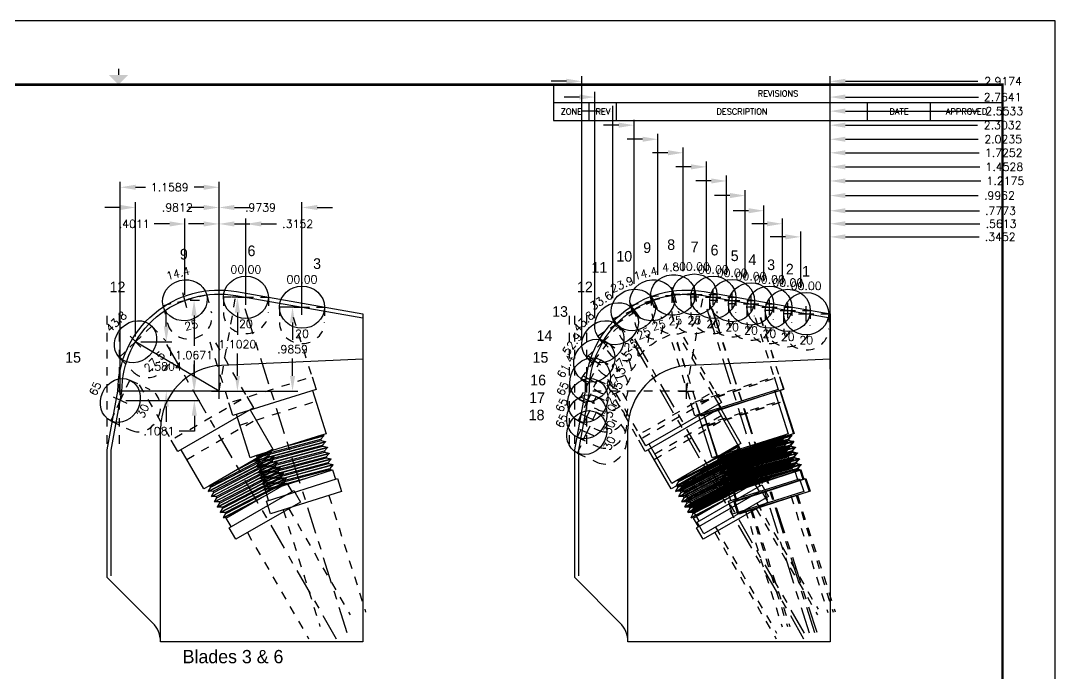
# Model space of a CAD drawing. Extents: x 0 to 22, y 0 to 17.
# Drawn here: x 9.85 to 22, y 9.34 to 17 of the extents above; entities that cross this region are included whole.
import ezdxf
from ezdxf.enums import TextEntityAlignment as Align

# ---------------------------------------------------------------- set-up
doc = ezdxf.new("R2010")
doc.units = 0
doc.header["$LTSCALE"] = 0.25
doc.header["$MEASUREMENT"] = 0
doc.linetypes.add('CENTER', pattern=[2, 1.25, -0.25, 0.25, -0.25])
doc.linetypes.add('HIDDEN2', pattern=[0.1875, 0.125, -0.0625])
doc.layers.get('0').update_dxf_attribs({"linetype": 'CONTINUOUS'})
doc.layers.get('Defpoints').update_dxf_attribs({"color": 10, "linetype": 'CONTINUOUS'})
for name, color, linetype in [('Blade 1', 40, 'CONTINUOUS'), ('Blade 3', 210, 'CONTINUOUS'), ('Blade 5', 112, 'CONTINUOUS'), ('Cline', 5, 'CENTER'), ('Dims', 4, 'CONTINUOUS'), ('Hatch', 8, 'CONTINUOUS'), ('Nozzles', 9, 'CONTINUOUS'), ('Text', 3, 'CONTINUOUS'), ('Title Block', 7, 'CONTINUOUS')]:
    doc.layers.add(name, color=color, linetype=linetype)
doc.styles.add('RomanD', font='romand.shx')
doc.styles.add('RomanS', font='romans')
doc.dimstyles.get("Standard").update_dxf_attribs({"dimtxt": 0.094, "dimasz": 0.18, "dimexe": 0.0625, "dimexo": 0.0625, "dimgap": 0.0625, "dimtad": 0, "dimtih": 1, "dimtoh": 1, "dimdec": 4, "dimzin": 4, "dimdsep": 46, "dimtxsty": 'RomanS', "dimcen": 0.09, "dimazin": 1, "dimtfac": 1, "dimtdec": 4, "dimtofl": 0, "dimtmove": 0, "dimatfit": 1, "dimfxl": 1, "dimtolj": 1, "dimtzin": 0, "dimarcsym": 0})

# ---------------------------------------------------------------- blocks, each defined once
blk = doc.blocks.new('COT_Cblock')
at = {"layer": 'Defpoints'}
blk.add_point((21.812, 16.812), dxfattribs=at)
at = {"layer": 'Title Block'}
for p, q in [((16.107, 16.25), (16.107, 15.828)), ((16.107, 16.039), (21.38, 16.039)), ((16.528, 15.828), (16.528, 16.039)), ((16.849, 15.828), (16.849, 16.039)), ((19.794, 15.828), (19.794, 16.039)), ((20.536, 15.828), (20.536, 16.039)), ((16.107, 15.828), (21.38, 15.828))]:
    blk.add_line(p, q, dxfattribs=at)
at = {"layer": 'Title Block', "color": 8}
blk.add_lwpolyline([(0, 0), (22, 0), (22, 17), (0, 17)], close=True, dxfattribs=at)
at = {"layer": 'Title Block', "const_width": 0.015}
blk.add_lwpolyline([(11, 16.438), (11, 16.363)], dxfattribs=at)
at = {"layer": 'Title Block', "const_width": 0.03}
blk.add_lwpolyline([(21.38, 16.25), (0.62, 16.25), (0.62, 0.75), (21.38, 0.75)], close=True, dxfattribs=at)
at = {"layer": 'Title Block'}
blk.add_solid([(10.887, 16.363), (11.113, 16.363), (11, 16.25)], dxfattribs=at)
at = {"layer": 'Text', "width": 0.9, "flags": 8}
for tag, height, style, p in [('DRAWN', 0.11, 'RomanS', (16.95, 1.953)), ('TITL1', 0.125, 'RomanD', (19.587, 1.684)), ('TITL2', 0.094, 'RomanD', (19.587, 1.514)), ('TITL3', 0.094, 'RomanD', (19.587, 1.374))]:
    blk.add_attdef(tag, text='', height=height, dxfattribs=dict(at, style=style)).set_placement(p, align=Align.MIDDLE_CENTER)
at = {"layer": 'Text', "style": 'RomanS', "width": 0.9, "flags": 8}
for tag, p in [('DDATE', (16.575, 1.641)), ('CHECK', (16.575, 1.375)), ('MATRL', (16.575, 1.117)), ('PDATE', (16.575, 0.852)), ('SCALE', (18.146, 0.855)), ('SHEET', (20.255, 0.855))]:
    blk.add_attdef(tag, text='', height=0.094, dxfattribs=at).set_placement(p, align=Align.MIDDLE_LEFT)
for tag, p in [('FSCM#', (18.587, 1.121)), ('DWG#', (20.06, 1.121)), ('REV#', (21.22, 1.121))]:
    blk.add_attdef(tag, text='', height=0.094, dxfattribs=at).set_placement(p, align=Align.TOP_CENTER)
at = {"layer": 'Title Block', "style": 'RomanS'}
for s, height, p in [('REVISIONS', 0.0703, (18.743, 16.145)), ('ZONE', 0.0703, (16.317, 15.934)), ('REV', 0.0703, (16.689, 15.934)), ('DESCRIPTION', 0.07031, (18.321, 15.934)), ('DATE', 0.0703, (20.165, 15.934)), ('APPROVED', 0.0703, (20.958, 15.934))]:
    blk.add_text(s, height=height, dxfattribs=at).set_placement(p, align=Align.MIDDLE_CENTER)
at = {"layer": 'Title Block', "color": 1, "style": 'RomanS', "flags": 8}
for tag, p in [('FNAME', (0.37, 3.75)), ('REVDATE', (0.37, 2.25)), ('USER', (0.37, 0.75))]:
    blk.add_attdef(tag, text='', height=0.047, rotation=90, dxfattribs=at).set_placement(p, align=Align.BOTTOM_LEFT)
blk = doc.blocks.new('*D11')
at = {"layer": 'Defpoints', "color": 0, "lineweight": -2, "transparency": 16777216}
for p, q in [((18.831, 14.463), (18.651, 14.463)), ((19.011, 13.866), (19.011, 14.526)), ((19.356, 12.911), (19.356, 14.526)), ((19.536, 14.463), (21.105, 14.463))]:
    blk.add_line(p, q, dxfattribs=at)
at = {"layer": 'Defpoints', "color": 0, "transparency": 16777216}
for p in [(19.011, 14.463), (19.011, 13.803), (19.356, 12.849)]:
    blk.add_point(p, dxfattribs=at)
for points in [[(18.831, 14.493), (18.831, 14.433), (19.011, 14.463)], [(19.536, 14.493), (19.536, 14.433), (19.356, 14.463)]]:
    blk.add_solid(points, dxfattribs=at)
at = {"layer": 'Defpoints', "color": 0, "transparency": 16777216, "insert": (21.353, 14.463), "char_height": 0.094, "attachment_point": 5, "style": 'RomanS'}
blk.add_mtext('\\A1;.3452', dxfattribs=at)
blk = doc.blocks.new('*D12')
at = {"layer": 'Defpoints', "color": 0, "lineweight": -2, "transparency": 16777216}
for p, q in [((18.615, 14.617), (18.435, 14.617)), ((18.795, 13.904), (18.795, 14.68)), ((19.356, 12.911), (19.356, 14.68)), ((19.536, 14.617), (21.115, 14.617))]:
    blk.add_line(p, q, dxfattribs=at)
at = {"layer": 'Defpoints', "color": 0, "transparency": 16777216}
for p in [(18.795, 14.617), (18.795, 13.841), (19.356, 12.849)]:
    blk.add_point(p, dxfattribs=at)
for points in [[(18.615, 14.647), (18.615, 14.587), (18.795, 14.617)], [(19.536, 14.647), (19.536, 14.587), (19.356, 14.617)]]:
    blk.add_solid(points, dxfattribs=at)
at = {"layer": 'Defpoints', "color": 0, "transparency": 16777216, "insert": (21.363, 14.617), "char_height": 0.094, "attachment_point": 5, "style": 'RomanS'}
blk.add_mtext('\\A1;.5613', dxfattribs=at)
blk = doc.blocks.new('*D13')
at = {"layer": 'Defpoints', "color": 0, "lineweight": -2, "transparency": 16777216}
for p, q in [((18.579, 13.942), (18.579, 14.832)), ((19.356, 12.911), (19.356, 14.832)), ((18.399, 14.77), (18.219, 14.77)), ((19.536, 14.77), (21.108, 14.77))]:
    blk.add_line(p, q, dxfattribs=at)
at = {"layer": 'Defpoints', "color": 0, "transparency": 16777216}
for p in [(18.579, 14.77), (18.579, 13.879), (19.356, 12.849)]:
    blk.add_point(p, dxfattribs=at)
for points in [[(18.399, 14.8), (18.399, 14.74), (18.579, 14.77)], [(19.536, 14.8), (19.536, 14.74), (19.356, 14.77)]]:
    blk.add_solid(points, dxfattribs=at)
at = {"layer": 'Defpoints', "color": 0, "transparency": 16777216, "insert": (21.356, 14.77), "char_height": 0.094, "attachment_point": 5, "style": 'RomanS'}
blk.add_mtext('\\A1;.7773', dxfattribs=at)
blk = doc.blocks.new('*D14')
at = {"layer": 'Defpoints', "color": 0, "lineweight": -2, "transparency": 16777216}
for p, q in [((18.18, 14.948), (18, 14.948)), ((18.36, 13.979), (18.36, 15.01)), ((19.356, 12.911), (19.356, 15.01)), ((19.536, 14.948), (21.096, 14.948))]:
    blk.add_line(p, q, dxfattribs=at)
at = {"layer": 'Defpoints', "color": 0, "transparency": 16777216}
for p in [(18.36, 14.948), (18.36, 13.917), (19.356, 12.849)]:
    blk.add_point(p, dxfattribs=at)
for points in [[(18.18, 14.978), (18.18, 14.918), (18.36, 14.948)], [(19.536, 14.978), (19.536, 14.918), (19.356, 14.948)]]:
    blk.add_solid(points, dxfattribs=at)
at = {"layer": 'Defpoints', "color": 0, "transparency": 16777216, "insert": (21.344, 14.948), "char_height": 0.094, "attachment_point": 5, "style": 'RomanS'}
blk.add_mtext('\\A1;.9962', dxfattribs=at)
blk = doc.blocks.new('*D15')
at = {"layer": 'Defpoints', "color": 0, "lineweight": -2, "transparency": 16777216}
for p, q in [((17.959, 15.119), (17.779, 15.119)), ((18.139, 14.018), (18.139, 15.182)), ((19.356, 12.911), (19.356, 15.182)), ((19.536, 15.119), (21.125, 15.119))]:
    blk.add_line(p, q, dxfattribs=at)
at = {"layer": 'Defpoints', "color": 0, "transparency": 16777216}
for p in [(18.139, 15.119), (18.139, 13.956), (19.356, 12.849)]:
    blk.add_point(p, dxfattribs=at)
for points in [[(17.959, 15.149), (17.959, 15.089), (18.139, 15.119)], [(19.536, 15.149), (19.536, 15.089), (19.356, 15.119)]]:
    blk.add_solid(points, dxfattribs=at)
at = {"layer": 'Defpoints', "color": 0, "transparency": 16777216, "insert": (21.414, 15.119), "char_height": 0.094, "attachment_point": 5, "style": 'RomanS'}
blk.add_mtext('\\A1;1.2175', dxfattribs=at)
blk = doc.blocks.new('*D16')
at = {"layer": 'Defpoints', "color": 0, "lineweight": -2, "transparency": 16777216}
for p, q in [((17.904, 14.053), (17.904, 15.347)), ((19.356, 12.911), (19.356, 15.347)), ((17.724, 15.285), (17.544, 15.285)), ((19.536, 15.285), (21.112, 15.285))]:
    blk.add_line(p, q, dxfattribs=at)
at = {"layer": 'Defpoints', "color": 0, "transparency": 16777216}
for p in [(17.904, 15.285), (17.904, 13.991), (19.356, 12.849)]:
    blk.add_point(p, dxfattribs=at)
for points in [[(17.724, 15.315), (17.724, 15.255), (17.904, 15.285)], [(19.536, 15.315), (19.536, 15.255), (19.356, 15.285)]]:
    blk.add_solid(points, dxfattribs=at)
at = {"layer": 'Defpoints', "color": 0, "transparency": 16777216, "insert": (21.401, 15.285), "char_height": 0.094, "attachment_point": 5, "style": 'RomanS'}
blk.add_mtext('\\A1;1.4528', dxfattribs=at)
blk = doc.blocks.new('*D17')
at = {"layer": 'Defpoints', "color": 0, "lineweight": -2, "transparency": 16777216}
for p, q in [((17.451, 15.45), (17.271, 15.45)), ((17.631, 14.059), (17.631, 15.512)), ((19.356, 12.911), (19.356, 15.512)), ((19.536, 15.45), (21.106, 15.45))]:
    blk.add_line(p, q, dxfattribs=at)
at = {"layer": 'Defpoints', "color": 0, "transparency": 16777216}
for p in [(17.631, 15.45), (17.631, 13.997), (19.356, 12.849)]:
    blk.add_point(p, dxfattribs=at)
for points in [[(17.451, 15.48), (17.451, 15.42), (17.631, 15.45)], [(19.536, 15.48), (19.536, 15.42), (19.356, 15.45)]]:
    blk.add_solid(points, dxfattribs=at)
at = {"layer": 'Defpoints', "color": 0, "transparency": 16777216, "insert": (21.395, 15.45), "char_height": 0.094, "attachment_point": 5, "style": 'RomanS'}
blk.add_mtext('\\A1;1.7252', dxfattribs=at)
blk = doc.blocks.new('*D18')
at = {"layer": 'Defpoints', "color": 0, "lineweight": -2, "transparency": 16777216}
for p, q in [((17.153, 15.609), (16.973, 15.609)), ((17.333, 14.018), (17.333, 15.671)), ((19.356, 12.911), (19.356, 15.671)), ((19.536, 15.609), (21.093, 15.609))]:
    blk.add_line(p, q, dxfattribs=at)
at = {"layer": 'Defpoints', "color": 0, "transparency": 16777216}
for p in [(17.333, 15.609), (17.333, 13.956), (19.356, 12.849)]:
    blk.add_point(p, dxfattribs=at)
for points in [[(17.153, 15.639), (17.153, 15.579), (17.333, 15.609)], [(19.536, 15.639), (19.536, 15.579), (19.356, 15.609)]]:
    blk.add_solid(points, dxfattribs=at)
at = {"layer": 'Defpoints', "color": 0, "transparency": 16777216, "insert": (21.388, 15.609), "char_height": 0.094, "attachment_point": 5, "style": 'RomanS'}
blk.add_mtext('\\A1;2.0235', dxfattribs=at)
blk = doc.blocks.new('*D19')
at = {"layer": 'Defpoints', "color": 0, "lineweight": -2, "transparency": 16777216}
for p, q in [((17.053, 13.912), (17.053, 15.836)), ((19.356, 12.911), (19.356, 15.836)), ((16.873, 15.774), (16.693, 15.774)), ((19.536, 15.774), (21.087, 15.774))]:
    blk.add_line(p, q, dxfattribs=at)
at = {"layer": 'Defpoints', "color": 0, "transparency": 16777216}
for p in [(17.053, 15.774), (17.053, 13.849), (19.356, 12.849)]:
    blk.add_point(p, dxfattribs=at)
for points in [[(16.873, 15.804), (16.873, 15.744), (17.053, 15.774)], [(19.536, 15.804), (19.536, 15.744), (19.356, 15.774)]]:
    blk.add_solid(points, dxfattribs=at)
at = {"layer": 'Defpoints', "color": 0, "transparency": 16777216, "insert": (21.382, 15.774), "char_height": 0.094, "attachment_point": 5, "style": 'RomanS'}
blk.add_mtext('\\A1;2.3032', dxfattribs=at)
blk = doc.blocks.new('*D20')
at = {"layer": 'Defpoints', "color": 0, "lineweight": -2, "transparency": 16777216}
for p, q in [((16.623, 15.939), (16.443, 15.939)), ((16.803, 13.745), (16.803, 16.002)), ((19.356, 12.911), (19.356, 16.002)), ((19.536, 15.939), (21.106, 15.939))]:
    blk.add_line(p, q, dxfattribs=at)
at = {"layer": 'Defpoints', "color": 0, "transparency": 16777216}
for p in [(16.803, 15.939), (16.803, 13.682), (19.356, 12.849)]:
    blk.add_point(p, dxfattribs=at)
for points in [[(16.623, 15.969), (16.623, 15.909), (16.803, 15.939)], [(19.536, 15.969), (19.536, 15.909), (19.356, 15.939)]]:
    blk.add_solid(points, dxfattribs=at)
at = {"layer": 'Defpoints', "color": 0, "transparency": 16777216, "insert": (21.401, 15.939), "char_height": 0.094, "attachment_point": 5, "style": 'RomanS'}
blk.add_mtext('\\A1;2.5533', dxfattribs=at)
blk = doc.blocks.new('*D21')
at = {"layer": 'Defpoints', "color": 0, "lineweight": -2, "transparency": 16777216}
for p, q in [((16.592, 13.508), (16.592, 16.167)), ((19.356, 12.911), (19.356, 16.167)), ((16.412, 16.104), (16.232, 16.104)), ((19.536, 16.104), (21.1, 16.104))]:
    blk.add_line(p, q, dxfattribs=at)
at = {"layer": 'Defpoints', "color": 0, "transparency": 16777216}
for p in [(16.592, 16.104), (16.592, 13.446), (19.356, 12.849)]:
    blk.add_point(p, dxfattribs=at)
for points in [[(16.412, 16.134), (16.412, 16.074), (16.592, 16.104)], [(19.536, 16.134), (19.536, 16.074), (19.356, 16.104)]]:
    blk.add_solid(points, dxfattribs=at)
at = {"layer": 'Defpoints', "color": 0, "transparency": 16777216, "insert": (21.382, 16.104), "char_height": 0.094, "attachment_point": 5, "style": 'RomanS'}
blk.add_mtext('\\A1;2.7641', dxfattribs=at)
blk = doc.blocks.new('*D22')
at = {"layer": 'Defpoints', "color": 0, "lineweight": -2, "transparency": 16777216}
for p, q in [((16.259, 16.289), (16.079, 16.289)), ((16.439, 13.252), (16.439, 16.351)), ((19.356, 12.911), (19.356, 16.351)), ((19.536, 16.289), (21.09, 16.289))]:
    blk.add_line(p, q, dxfattribs=at)
at = {"layer": 'Defpoints', "color": 0, "transparency": 16777216}
for p in [(16.439, 16.289), (16.439, 13.19), (19.356, 12.849)]:
    blk.add_point(p, dxfattribs=at)
for points in [[(16.259, 16.319), (16.259, 16.259), (16.439, 16.289)], [(19.536, 16.319), (19.536, 16.259), (19.356, 16.289)]]:
    blk.add_solid(points, dxfattribs=at)
at = {"layer": 'Defpoints', "color": 0, "transparency": 16777216, "insert": (21.387, 16.289), "char_height": 0.094, "attachment_point": 5, "style": 'RomanS'}
blk.add_mtext('\\A1;2.9174', dxfattribs=at)
blk = doc.blocks.new('55 Series Nozzles')
at = {"linetype": 'HIDDEN2'}
for p, q in [((-0.469, -1.288), (0.469, -1.288)), ((-0.281, -2.388), (-0.281, -3.825)), ((0.281, -2.388), (0.281, -3.825))]:
    blk.add_line(p, q, dxfattribs=at)
at = {"linetype": 'HIDDEN2', "flags": 128}
blk.add_lwpolyline([(-0.512, -0.25), (-0.512, -1), (0.512, -1), (0.512, -0.25)], dxfattribs=at)
at = {"flags": 128}
for points in [[(0.512, -1), (0.512, -1.156), (-0.512, -1.156), (-0.512, -1)], [(-0.411, -2.231), (-0.411, -2.116), (-0.411, -2.11), (-0.434, -2.097), (-0.434, -2.094), (-0.388, -2.068), (-0.388, -2.052), (-0.434, -2.025), (-0.434, -2.023), (-0.388, -1.996), (-0.388, -1.981), (-0.434, -1.954), (-0.434, -1.952), (-0.388, -1.925), (-0.388, -1.909), (-0.434, -1.883), (-0.434, -1.88), (-0.388, -1.854), (-0.388, -1.838), (-0.434, -1.811), (-0.434, -1.809), (-0.388, -1.782), (-0.388, -1.766), (-0.434, -1.74), (-0.434, -1.737), (-0.388, -1.711), (-0.388, -1.695), (-0.401, -1.688), (-0.469, -1.688), (-0.469, -1.156)], [(0.469, -1.156), (0.469, -1.688), (0.411, -1.688), (0.434, -1.701), (0.434, -1.705), (0.388, -1.731), (0.388, -1.746), (0.434, -1.772), (0.434, -1.776), (0.388, -1.803), (0.388, -1.817), (0.434, -1.844), (0.434, -1.848), (0.388, -1.874), (0.388, -1.889), (0.434, -1.915), (0.434, -1.919), (0.388, -1.946), (0.388, -1.96), (0.434, -1.986), (0.434, -1.991), (0.388, -2.017), (0.388, -2.031), (0.434, -2.058), (0.434, -2.062), (0.388, -2.089), (0.388, -2.103), (0.411, -2.116), (0.411, -2.231)]]:
    blk.add_lwpolyline(points, dxfattribs=at)
blk.add_lwpolyline([(-0.437, -2.231), (0.438, -2.231), (0.438, -2.388), (-0.437, -2.388)], close=True, dxfattribs=at)
at = {"layer": 'Cline'}
blk.add_line((0, 0), (0, -4.075), dxfattribs=at)
at = {"layer": 'Hatch'}
for p, q in [((-0.388, -1.695), (0.388, -1.731)), ((0.023, -1.688), (0.434, -1.705)), ((0.104, -1.688), (0.434, -1.701)), ((-0.434, -1.737), (0.434, -1.772)), ((-0.434, -1.74), (0.434, -1.776)), ((-0.434, -1.809), (0.434, -1.844)), ((-0.434, -1.811), (0.434, -1.848)), ((-0.388, -1.711), (0.388, -1.746)), ((-0.388, -1.766), (0.388, -1.803)), ((-0.388, -1.782), (0.388, -1.817)), ((-0.434, -1.88), (0.434, -1.915)), ((-0.434, -1.883), (0.434, -1.919)), ((-0.388, -1.838), (0.388, -1.874)), ((-0.388, -1.854), (0.388, -1.889)), ((-0.388, -1.909), (0.388, -1.946)), ((-0.388, -1.925), (0.388, -1.96)), ((-0.434, -1.952), (0.434, -1.986)), ((-0.434, -1.954), (0.434, -1.991)), ((-0.434, -2.023), (0.434, -2.058)), ((-0.434, -2.025), (0.434, -2.062)), ((-0.388, -1.981), (0.388, -2.017)), ((-0.388, -1.996), (0.388, -2.031)), ((-0.388, -2.052), (0.388, -2.089)), ((-0.434, -2.094), (0.104, -2.116)), ((-0.434, -2.097), (0.023, -2.116)), ((-0.411, -2.116), (0.411, -2.116)), ((-0.388, -2.068), (0.388, -2.103))]:
    blk.add_line(p, q, dxfattribs=at)
at = {"layer": 'Hatch', "flags": 128}
blk.add_lwpolyline([(0.411, -1.688), (-0.401, -1.688)], dxfattribs=at)
blk = doc.blocks.new('Profile')
for p, q in [((0, 3.316), (-1.658, 3.244)), ((-2.375, 0), (-2.375, 2.495))]:
    blk.add_line(p, q)
blk.add_lwpolyline([(-2.375, 0, 0.198912), (-2.467, 0.221), (-3, 0.754), (-3, 2.254), (-2.875, 2.941, -0.466308), (-1.481, 4.111), (0, 3.85), (0, 0)], format="xyb", close=True)
blk.add_arc((-1.625, 2.495), 0.75, 92.5, 180)
blk = doc.blocks.new('Cmark')
at = {"layer": 'Cline'}
for p, q in [((-0.09, 0), (0.09, 0)), ((0, -0.09), (0, 0.09))]:
    blk.add_line(p, q, dxfattribs=at)
blk = doc.blocks.new('1313@20')
for p, q in [((-0.17, 0), (-0.265, 0)), ((0.171, 0), (0.264, 0))]:
    blk.add_line(p, q)
at = {"color": 8, "linetype": 'HIDDEN2', "ltscale": 0.5}
blk.add_line((-0.265, 0), (-0.265, -0.178), dxfattribs=at)
at = {"color": 8, "linetype": 'HIDDEN2', "ltscale": 0.5, "flags": 128}
blk.add_lwpolyline([(0.264, 0), (0.264, -0.178)], dxfattribs=at)
blk.add_ellipse((0, 0), major_axis=(0.264, 0), ratio=0.939693)
at = {"color": 8, "linetype": 'HIDDEN2', "ltscale": 0.5}
blk.add_ellipse((0, -0.178), major_axis=(0.264, 0), ratio=0.939693, start_param=3.141593, end_param=6.283185, dxfattribs=at)
blk.add_blockref('Cmark', (0, 0))
at = {"style": 'RomanS'}
blk.add_text('20', height=0.094, dxfattribs=at).set_placement((0, -0.311), align=Align.MIDDLE_CENTER)
blk.add_attdef('ANG', text='', height=0.094, dxfattribs=at).set_placement((0, 0.251), align=Align.BOTTOM_CENTER)
blk = doc.blocks.new('1313@25')
for p, q in [((-0.17, 0), (-0.265, 0)), ((0.171, 0), (0.264, 0))]:
    blk.add_line(p, q)
at = {"color": 8, "linetype": 'HIDDEN2', "ltscale": 0.5}
blk.add_line((-0.265, 0), (-0.265, -0.22), dxfattribs=at)
at = {"color": 8, "linetype": 'HIDDEN2', "ltscale": 0.5, "flags": 128}
blk.add_lwpolyline([(0.264, 0), (0.264, -0.22)], dxfattribs=at)
blk.add_ellipse((0, 0), major_axis=(0.264, 0), ratio=0.906308)
at = {"color": 8, "linetype": 'HIDDEN2', "ltscale": 0.5}
blk.add_ellipse((0, -0.22), major_axis=(0.264, 0), ratio=0.906308, start_param=3.141593, end_param=6.283185, dxfattribs=at)
blk.add_blockref('Cmark', (0, 0))
at = {"style": 'RomanS'}
blk.add_text('25', height=0.094, dxfattribs=at).set_placement((0, -0.302), align=Align.MIDDLE_CENTER)
blk.add_attdef('ANG', text='', height=0.094, dxfattribs=at).set_placement((0, 0.251), align=Align.BOTTOM_CENTER)
blk = doc.blocks.new('1313@30')
for p, q in [((-0.17, 0), (-0.265, 0)), ((0.171, 0), (0.264, 0))]:
    blk.add_line(p, q)
at = {"color": 8, "linetype": 'HIDDEN2', "ltscale": 0.5}
blk.add_line((-0.265, 0), (-0.265, -0.26), dxfattribs=at)
at = {"color": 8, "linetype": 'HIDDEN2', "ltscale": 0.5, "flags": 128}
blk.add_lwpolyline([(0.264, 0), (0.264, -0.26)], dxfattribs=at)
blk.add_ellipse((0, 0), major_axis=(0.264, 0), ratio=0.866025)
at = {"color": 8, "linetype": 'HIDDEN2', "ltscale": 0.5}
blk.add_ellipse((0, -0.26), major_axis=(0.264, 0), ratio=0.866025, start_param=3.141593, end_param=6.283185, dxfattribs=at)
blk.add_blockref('Cmark', (0, 0))
at = {"style": 'RomanS'}
blk.add_text('30', height=0.094, dxfattribs=at).set_placement((0, -0.292), align=Align.MIDDLE_CENTER)
blk.add_attdef('ANG', text='', height=0.094, dxfattribs=at).set_placement((0, 0.251), align=Align.BOTTOM_CENTER)
blk = doc.blocks.new('1313@27.5')
for p, q in [((-0.17, 0), (-0.265, 0)), ((0.171, 0), (0.264, 0))]:
    blk.add_line(p, q)
at = {"color": 8, "linetype": 'HIDDEN2', "ltscale": 0.5}
blk.add_line((-0.265, 0), (-0.265, -0.231), dxfattribs=at)
at = {"color": 8, "linetype": 'HIDDEN2', "ltscale": 0.5, "flags": 128}
blk.add_lwpolyline([(0.264, 0), (0.264, -0.238)], dxfattribs=at)
blk.add_ellipse((0, 0), major_axis=(0.264, 0), ratio=0.87192)
at = {"color": 8, "linetype": 'HIDDEN2', "ltscale": 0.5}
blk.add_ellipse((0, -0.234), major_axis=(0.264, 0), ratio=0.909731, start_param=3.126121, end_param=6.267714, dxfattribs=at)
blk.add_blockref('Cmark', (0, 0))
at = {"style": 'RomanS'}
blk.add_text('27.5', height=0.094, dxfattribs=at).set_placement((0, -0.321), align=Align.MIDDLE_CENTER)
blk.add_attdef('ANG', text='', height=0.094, dxfattribs=at).set_placement((0, 0.251), align=Align.BOTTOM_CENTER)
blk = doc.blocks.new('*D169')
at = {"layer": 'Defpoints', "color": 0, "transparency": 16777216}
for p in [(13.043, 13.638), (13.154, 13.638), (12.18, 12.652)]:
    blk.add_point(p, dxfattribs=at)
at = {"layer": 'Dims', "color": 0, "lineweight": -2, "transparency": 16777216}
for p, q in [((13.092, 13.638), (12.981, 13.638)), ((13.043, 13.458), (13.043, 13.255)), ((13.043, 12.832), (13.043, 13.036)), ((12.243, 12.652), (13.106, 12.652))]:
    blk.add_line(p, q, dxfattribs=at)
at = {"layer": 'Dims', "color": 0, "transparency": 16777216}
for points in [[(13.013, 13.458), (13.073, 13.458), (13.043, 13.638)], [(13.013, 12.832), (13.073, 12.832), (13.043, 12.652)]]:
    blk.add_solid(points, dxfattribs=at)
at = {"layer": 'Dims', "color": 0, "transparency": 16777216, "insert": (13.043, 13.145), "char_height": 0.094, "attachment_point": 5, "style": 'RomanS'}
blk.add_mtext('\\A1;.9859', dxfattribs=at)
blk = doc.blocks.new('*D170')
at = {"layer": 'Defpoints', "color": 0, "transparency": 16777216}
for p in [(12.396, 13.754), (12.496, 13.754), (12.18, 12.652)]:
    blk.add_point(p, dxfattribs=at)
at = {"layer": 'Dims', "color": 0, "lineweight": -2, "transparency": 16777216}
for p, q in [((12.433, 13.754), (12.334, 13.754)), ((12.396, 13.574), (12.396, 13.313)), ((12.396, 12.832), (12.396, 13.094)), ((12.243, 12.652), (12.459, 12.652))]:
    blk.add_line(p, q, dxfattribs=at)
at = {"layer": 'Dims', "color": 0, "transparency": 16777216}
for points in [[(12.366, 13.574), (12.426, 13.574), (12.396, 13.754)], [(12.366, 12.832), (12.426, 12.832), (12.396, 12.652)]]:
    blk.add_solid(points, dxfattribs=at)
at = {"layer": 'Dims', "color": 0, "transparency": 16777216, "insert": (12.396, 13.203), "char_height": 0.094, "attachment_point": 5, "style": 'RomanS'}
blk.add_mtext('\\A1;1.1020', dxfattribs=at)
blk = doc.blocks.new('*D171')
at = {"layer": 'Defpoints', "color": 0, "transparency": 16777216}
for p in [(11.779, 13.719), (11.887, 13.719), (12.18, 12.652)]:
    blk.add_point(p, dxfattribs=at)
at = {"layer": 'Dims', "color": 0, "lineweight": -2, "transparency": 16777216}
for p, q in [((11.842, 13.719), (11.949, 13.719)), ((11.887, 13.539), (11.887, 13.186)), ((11.887, 12.832), (11.887, 12.967)), ((12.118, 12.652), (11.824, 12.652))]:
    blk.add_line(p, q, dxfattribs=at)
at = {"layer": 'Dims', "color": 0, "transparency": 16777216}
for points in [[(11.857, 13.539), (11.917, 13.539), (11.887, 13.719)], [(11.857, 12.832), (11.917, 12.832), (11.887, 12.652)]]:
    blk.add_solid(points, dxfattribs=at)
at = {"layer": 'Dims', "color": 0, "transparency": 16777216, "insert": (11.887, 13.076), "char_height": 0.094, "attachment_point": 5, "style": 'RomanS'}
blk.add_mtext('\\A1;1.0671', dxfattribs=at)
blk = doc.blocks.new('*D172')
at = {"layer": 'Defpoints', "color": 0, "transparency": 16777216}
for p in [(11.199, 13.233), (11.561, 13.233), (12.18, 12.652)]:
    blk.add_point(p, dxfattribs=at)
at = {"layer": 'Dims', "color": 0, "lineweight": -2, "transparency": 16777216}
for p, q in [((11.561, 13.413), (11.561, 13.593)), ((11.262, 13.233), (11.624, 13.233)), ((12.118, 12.652), (11.499, 12.652)), ((11.561, 12.472), (11.561, 12.292))]:
    blk.add_line(p, q, dxfattribs=at)
at = {"layer": 'Dims', "color": 0, "transparency": 16777216}
for points in [[(11.531, 13.413), (11.591, 13.413), (11.561, 13.233)], [(11.531, 12.472), (11.591, 12.472), (11.561, 12.652)]]:
    blk.add_solid(points, dxfattribs=at)
at = {"layer": 'Dims', "color": 0, "transparency": 16777216, "insert": (11.561, 12.942), "char_height": 0.094, "attachment_point": 5, "style": 'RomanS'}
blk.add_mtext('\\A1;.5804', dxfattribs=at)
blk = doc.blocks.new('*D173')
at = {"layer": 'Defpoints', "color": 0, "transparency": 16777216}
for p in [(12.18, 12.652), (11.021, 12.544), (11.89, 12.544)]:
    blk.add_point(p, dxfattribs=at)
at = {"layer": 'Dims', "color": 0, "lineweight": -2, "transparency": 16777216}
for p, q in [((11.89, 12.832), (11.89, 13.012)), ((12.118, 12.652), (11.828, 12.652)), ((11.084, 12.544), (11.953, 12.544)), ((11.89, 12.364), (11.89, 12.184)), ((11.89, 12.184), (11.71, 12.184))]:
    blk.add_line(p, q, dxfattribs=at)
at = {"layer": 'Dims', "color": 0, "transparency": 16777216}
for points in [[(11.86, 12.832), (11.92, 12.832), (11.89, 12.652)], [(11.86, 12.364), (11.92, 12.364), (11.89, 12.544)]]:
    blk.add_solid(points, dxfattribs=at)
at = {"layer": 'Dims', "color": 0, "transparency": 16777216, "insert": (11.475, 12.184), "char_height": 0.094, "attachment_point": 5, "style": 'RomanS'}
blk.add_mtext('\\A1;.1081', dxfattribs=at)
blk = doc.blocks.new('*D174')
at = {"layer": 'Defpoints', "color": 0, "transparency": 16777216}
for p in [(13.154, 14.808), (13.154, 13.638), (12.18, 12.652)]:
    blk.add_point(p, dxfattribs=at)
at = {"layer": 'Dims', "color": 0, "lineweight": -2, "transparency": 16777216}
for p, q in [((12.18, 12.715), (12.18, 14.87)), ((13.154, 13.7), (13.154, 14.87)), ((12, 14.808), (11.82, 14.808)), ((13.334, 14.808), (13.514, 14.808))]:
    blk.add_line(p, q, dxfattribs=at)
at = {"layer": 'Dims', "color": 0, "transparency": 16777216}
for points in [[(12, 14.838), (12, 14.778), (12.18, 14.808)], [(13.334, 14.838), (13.334, 14.778), (13.154, 14.808)]]:
    blk.add_solid(points, dxfattribs=at)
at = {"layer": 'Dims', "color": 0, "transparency": 16777216, "insert": (12.667, 14.808), "char_height": 0.094, "attachment_point": 5, "style": 'RomanS'}
blk.add_mtext('\\A1;.9739', dxfattribs=at)
blk = doc.blocks.new('*D175')
at = {"layer": 'Defpoints', "color": 0, "transparency": 16777216}
for p in [(12.496, 14.615), (12.496, 13.754), (12.18, 12.652)]:
    blk.add_point(p, dxfattribs=at)
at = {"layer": 'Dims', "color": 0, "lineweight": -2, "transparency": 16777216}
for p, q in [((12, 14.615), (11.82, 14.615)), ((12.18, 12.715), (12.18, 14.678)), ((12.496, 13.817), (12.496, 14.678)), ((12.676, 14.615), (12.856, 14.615))]:
    blk.add_line(p, q, dxfattribs=at)
at = {"layer": 'Dims', "color": 0, "transparency": 16777216}
for points in [[(12, 14.645), (12, 14.585), (12.18, 14.615)], [(12.676, 14.645), (12.676, 14.585), (12.496, 14.615)]]:
    blk.add_solid(points, dxfattribs=at)
at = {"layer": 'Dims', "color": 0, "transparency": 16777216, "insert": (13.104, 14.615), "char_height": 0.094, "attachment_point": 5, "style": 'RomanS'}
blk.add_mtext('\\A1;.3152', dxfattribs=at)
blk = doc.blocks.new('*D176')
at = {"layer": 'Defpoints', "color": 0, "transparency": 16777216}
for p in [(11.779, 14.615), (11.779, 13.719), (12.18, 12.652)]:
    blk.add_point(p, dxfattribs=at)
at = {"layer": 'Dims', "color": 0, "lineweight": -2, "transparency": 16777216}
for p, q in [((11.599, 14.615), (11.419, 14.615)), ((11.779, 13.782), (11.779, 14.678)), ((12.18, 12.715), (12.18, 14.678)), ((12.36, 14.615), (12.54, 14.615))]:
    blk.add_line(p, q, dxfattribs=at)
at = {"layer": 'Dims', "color": 0, "transparency": 16777216}
for points in [[(11.599, 14.645), (11.599, 14.585), (11.779, 14.615)], [(12.36, 14.645), (12.36, 14.585), (12.18, 14.615)]]:
    blk.add_solid(points, dxfattribs=at)
at = {"layer": 'Dims', "color": 0, "transparency": 16777216, "insert": (11.184, 14.615), "char_height": 0.094, "attachment_point": 5, "style": 'RomanS'}
blk.add_mtext('\\A1;.4011', dxfattribs=at)
blk = doc.blocks.new('*D177')
at = {"layer": 'Defpoints', "color": 0, "transparency": 16777216}
for p in [(11.199, 14.808), (11.199, 13.233), (12.18, 12.652)]:
    blk.add_point(p, dxfattribs=at)
at = {"layer": 'Dims', "color": 0, "lineweight": -2, "transparency": 16777216}
for p, q in [((11.199, 13.295), (11.199, 14.87)), ((12.18, 12.715), (12.18, 14.87)), ((11.019, 14.808), (10.839, 14.808)), ((12.36, 14.808), (12.54, 14.808))]:
    blk.add_line(p, q, dxfattribs=at)
at = {"layer": 'Dims', "color": 0, "transparency": 16777216}
for points in [[(11.019, 14.838), (11.019, 14.778), (11.199, 14.808)], [(12.36, 14.838), (12.36, 14.778), (12.18, 14.808)]]:
    blk.add_solid(points, dxfattribs=at)
at = {"layer": 'Dims', "color": 0, "transparency": 16777216, "insert": (11.69, 14.808), "char_height": 0.094, "attachment_point": 5, "style": 'RomanS'}
blk.add_mtext('\\A1;.9812', dxfattribs=at)
blk = doc.blocks.new('*D178')
at = {"layer": 'Defpoints', "color": 0, "transparency": 16777216}
for p in [(11.021, 15.045), (12.18, 12.652), (11.021, 12.544)]:
    blk.add_point(p, dxfattribs=at)
at = {"layer": 'Dims', "color": 0, "lineweight": -2, "transparency": 16777216}
for p, q in [((11.021, 12.607), (11.021, 15.108)), ((12.18, 12.715), (12.18, 15.108)), ((11.201, 15.045), (11.315, 15.045)), ((12, 15.045), (11.887, 15.045))]:
    blk.add_line(p, q, dxfattribs=at)
at = {"layer": 'Dims', "color": 0, "transparency": 16777216}
for points in [[(11.201, 15.075), (11.201, 15.015), (11.021, 15.045)], [(12, 15.075), (12, 15.015), (12.18, 15.045)]]:
    blk.add_solid(points, dxfattribs=at)
at = {"layer": 'Dims', "color": 0, "transparency": 16777216, "insert": (11.601, 15.045), "char_height": 0.094, "attachment_point": 5, "style": 'RomanS'}
blk.add_mtext('\\A1;1.1589', dxfattribs=at)

msp = doc.modelspace()

# ---------------------------------------------------------------- linework, layer by layer
msp.add_line((12.18036, 12.6521), (11.19918, 13.23251))
at = {"layer": 'Cline', "color": 1, "linetype": 'HIDDEN2'}
for p, q in [((12.18036, 12.6521), (12.38657, 13.82156)), ((17.66898, 12.6521), (17.87519, 13.82156)), ((10.86786, 12.0361), (10.86786, 13.59232)), ((10.86786, 12.0361), (10.86786, 13.59232)), ((11.01036, 12.0361), (11.01036, 13.59232)), ((11.01036, 12.0361), (11.01036, 13.59232)), ((16.29398, 12.0361), (16.29398, 13.59232)), ((16.35648, 12.0361), (16.35648, 13.59232)), ((16.49898, 12.0361), (16.49898, 13.59232)), ((17.66898, 12.6521), (16.48148, 12.6521))]:
    msp.add_line(p, q, dxfattribs=at)
at = {"layer": 'Cline', "color": 1, "linetype": 'ByBlock'}
for points in [[(10.91536, 10.48477), (10.91536, 11.96031), (11.04037, 12.64786, -0.46744008), (12.37832, 13.77478), (13.86786, 13.51213)], [(16.40398, 10.48477), (16.40398, 11.96031), (16.52899, 12.64786, -0.46744008), (17.86694, 13.77478), (19.35648, 13.51213)]]:
    msp.add_lwpolyline(points, format="xyb", dxfattribs=at)
at = {"layer": 'Dims'}
msp.add_line((12.18036, 12.6521), (10.99286, 12.6521), dxfattribs=at)

# ---------------------------------------------------------------- block references
at = {"color": 1}
msp.add_blockref('COT_Cblock', (0, 0), dxfattribs=at)
for name, p in [('Profile', (13.86786, 9.71066)), ('Profile', (19.35648, 9.71066)), ('Cmark', (12.18036, 12.6521)), ('Cmark', (17.66898, 12.6521))]:
    msp.add_blockref(name, p)
at = {"layer": 'Blade 1'}
for name, p in [('1313@25', (17.7622, 13.78828)), ('1313@20', (18.42681, 13.67606)), ('1313@20', (19.07488, 13.56179))]:
    msp.add_blockref(name, p, dxfattribs=at).add_auto_attribs({'ANG': '00.00'})
for name, p, rotation, values in [('1313@25', (17.04401, 13.60552), 23.9, {'ANG': '23.9'}), ('1313@27.5', (16.58678, 13.0105), 52.9, {'ANG': '52.9'}), ('1313@30', (16.49898, 12.35154), 65, {'ANG': '65'})]:
    msp.add_blockref(name, p, dxfattribs=dict(at, rotation=rotation)).add_auto_attribs(values)
at = {"layer": 'Blade 3'}
for name, p, rotation, values in [('1313@25', (11.77927, 13.71921), 14.4, {'ANG': '14.4'}), ('1313@25', (17.26789, 13.71921), 14.4, {'ANG': '14.4'}), ('1313@27.5', (11.19918, 13.23251), 43.8, {'ANG': '43.8'}), ('1313@27.5', (16.68779, 13.23251), 43.8, {'ANG': '43.8'}), ('1313@30', (11.02149, 12.54401), 65.00000000000006, {'ANG': '65'}), ('1313@30', (16.5101, 12.54401), 65.00000000000006, {'ANG': '65'})]:
    msp.add_blockref(name, p, dxfattribs=dict(at, rotation=rotation)).add_auto_attribs(values)
for p in [(12.49559, 13.7541), (17.98421, 13.7541), (13.15422, 13.63797), (18.64283, 13.63797)]:
    msp.add_blockref('1313@20', p, dxfattribs=at).add_auto_attribs({'ANG': '00.00'})
at = {"layer": 'Blade 5'}
for name, p, rotation, values in [('1313@25', (17.51122, 13.78113), 4.8, {'ANG': '4.8'}), ('1313@25', (16.84817, 13.44322), 33.6, {'ANG': '33.6'}), ('1313@27.5', (16.53693, 12.78653), 61.39999999999999, {'ANG': '61.4'}), ('1313@30', (16.49898, 12.16567), 65.00000000000006, {'ANG': '65'})]:
    msp.add_blockref(name, p, dxfattribs=dict(at, rotation=rotation)).add_auto_attribs(values)
for p in [(18.20551, 13.71508), (18.85886, 13.59988)]:
    msp.add_blockref('1313@20', p, dxfattribs=at).add_auto_attribs({'ANG': '00.00'})
at = {"layer": 'Nozzles'}
for p, rotation in [((12.48339, 13.62241), 17.50000000000001), ((12.48339, 13.62241), 17.50000000000001), ((17.90951, 13.61968), 17.50000000000001), ((17.90951, 13.61968), 17.50000000000001), ((17.96632, 13.61555), 17.99999999999995), ((17.97201, 13.62241), 17.50000000000001), ((17.05816, 13.26653), 29.99999999999998), ((17.05816, 13.26653), 29.99999999999998), ((17.05816, 13.26653), 29.99999999999999), ((11.56254, 13.20082), 30), ((11.56254, 13.20082), 30), ((17.05116, 13.20082), 30)]:
    msp.add_blockref('55 Series Nozzles', p, dxfattribs=dict(at, rotation=rotation))

# ---------------------------------------------------------------- texts
at = {"layer": 'Blade 1', "char_height": 0.125, "width": 0.1484283, "attachment_point": 1}
for s, insert in [('7', (17.71848, 14.40737)), ('10', (16.84539, 14.29759)), ('4', (18.39608, 14.25713)), ('1', (19.02636, 14.12258)), ('13', (16.09155, 13.64998)), ('16', (15.83429, 12.8455))]:
    msp.add_mtext(s, dxfattribs=dict(at, insert=insert))
at = {"layer": 'Blade 3', "char_height": 0.125, "width": 0.1484283, "attachment_point": 1}
for s, insert in [('6', (12.51447, 14.36205)), ('9', (17.16093, 14.39892)), ('6', (17.95219, 14.37053)), ('9', (11.72038, 14.32262)), ('3', (13.28484, 14.2118)), ('3', (18.61649, 14.19842)), ('12', (10.89488, 13.93805)), ('12', (16.38349, 13.93805)), ('15', (10.37295, 13.11188)), ('15', (15.86157, 13.11188)), ('18', (15.81604, 12.43549))]:
    msp.add_mtext(s, dxfattribs=dict(at, insert=insert))
at = {"layer": 'Blade 5', "char_height": 0.125, "width": 0.1484283, "attachment_point": 1}
for s, insert in [('8', (17.44296, 14.43442)), ('5', (18.18842, 14.30396)), ('11', (16.55316, 14.16701)), ('2', (18.83567, 14.1468)), ('14', (15.9082, 13.36742)), ('17', (15.82173, 12.63704))]:
    msp.add_mtext(s, dxfattribs=dict(at, insert=insert))
at = {"layer": 'Text', "insert": (11.75292, 9.61557), "char_height": 0.156, "width": 2.9158538, "attachment_point": 1}
msp.add_mtext('Blades 3 & 6', dxfattribs=at)

# ---------------------------------------------------------------- dimensions: what is measured, and where the dimension line sits
at = {"layer": 'Defpoints'}
for base, p1, p2, picture, middle in [((16.439125, 16.288504), (19.356478, 12.8486), (16.439125, 13.189604), '*D22', (21.387449, 16.288504)), ((16.592332, 16.104427), (19.356478, 12.8486), (16.592332, 13.445967), '*D21', (21.381918, 16.104427)), ((16.80318, 15.9392), (19.35648, 12.8486), (16.80318, 13.68205), '*D20', (21.40099, 15.9392)), ((17.05332, 15.77398), (19.35648, 12.8486), (17.05332, 13.84931), '*D19', (21.38192, 15.77398)), ((17.33297, 15.60875), (19.35648, 12.8486), (17.33297, 13.9556), '*D18', (21.38828, 15.60875)), ((17.6313283, 15.449885), (19.3564784, 12.8486002), (17.6313283, 13.9965959), '*D17', (21.3946349, 15.449885)), ((17.90365, 15.28466), (19.35648, 12.8486), (17.90365, 13.99084), '*D16', (21.40099, 15.28466)), ((18.139, 15.11944), (19.35648, 12.8486), (18.139, 13.95564), '*D15', (21.41371, 15.11944)), ((18.3603, 14.94786), (19.35648, 12.8486), (18.3603, 13.91662), '*D14', (21.34377, 14.94786)), ((18.57919, 14.76992), (19.35648, 12.8486), (18.57919, 13.87921), '*D13', (21.35648, 14.76992)), ((18.79522, 14.61741), (19.35648, 12.8486), (18.79522, 13.84112), '*D12', (21.36284, 14.61741)), ((19.01124, 14.4634), (19.35648, 12.8486), (19.01124, 13.80303), '*D11', (21.35291, 14.4634))]:
    dim = msp.add_linear_dim(base=base, p1=p1, p2=p2, dimstyle='Standard', dxfattribs=at)
    dim.commit()
    dim.dimension.update_dxf_attribs({"geometry": picture, "text_midpoint": middle, "dimtype": 160})
at = {"layer": 'Dims'}
for base, p2, picture, middle in [((11.02149, 15.04545), (11.02149, 12.54401), '*D178', (11.60092, 15.04545)), ((11.19918, 14.80797), (11.19918, 13.23251), '*D177', (11.68977, 14.80797)), ((13.15422, 14.80797), (13.15422, 13.63797), '*D174', (12.66729, 14.80797)), ((11.77927, 14.61521), (11.77927, 13.71921), '*D176', (11.18443, 14.61521)), ((12.49559, 14.61521), (12.49559, 13.7541), '*D175', (13.10385, 14.61521))]:
    dim = msp.add_linear_dim(base=base, p1=(12.18036, 12.6521), p2=p2, dimstyle='Standard', dxfattribs=at)
    dim.commit()
    dim.dimension.update_dxf_attribs({"geometry": picture, "text_midpoint": middle})
for base, p2, picture, middle in [((12.3962, 13.7541), (12.49559, 13.7541), '*D170', (12.3962, 13.2031)), ((13.04313, 13.63797), (13.15422, 13.63797), '*D169', (13.04313, 13.14503)), ((11.56144, 13.23251), (11.19918, 13.23251), '*D172', (11.56144, 12.9423)), ((11.89023, 12.54401), (11.02149, 12.54401), '*D173', (11.4754, 12.18401))]:
    dim = msp.add_linear_dim(base=base, p1=(12.18036, 12.6521), p2=p2, angle=90, dimstyle='Standard', dxfattribs=at)
    dim.commit()
    dim.dimension.update_dxf_attribs({"geometry": picture, "text_midpoint": middle})
dim = msp.add_linear_dim(base=(11.88651, 13.71921), p1=(12.18036, 12.6521), p2=(11.77927, 13.71921), angle=90, dimstyle='Standard', dxfattribs=at)
dim.commit()
dim.dimension.update_dxf_attribs({"geometry": '*D171', "text_midpoint": (11.88651, 13.07615), "dimtype": 160})

doc.saveas('drawing.dxf')
